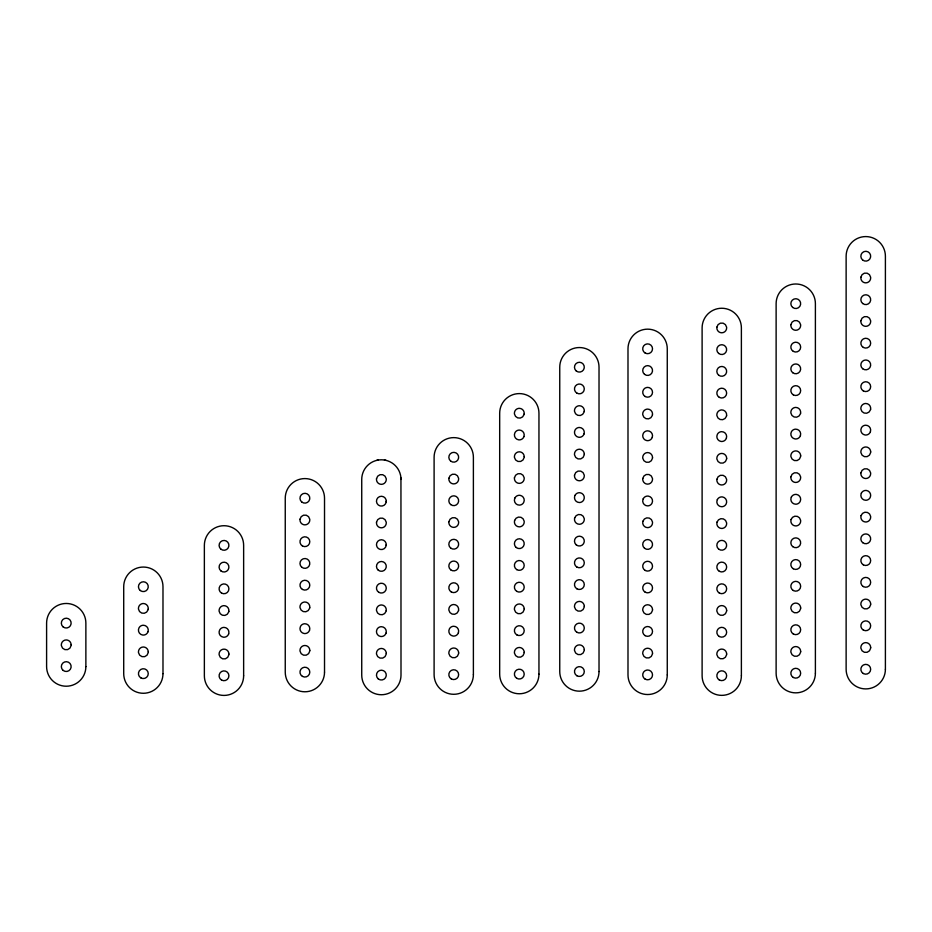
<?xml version="1.0" encoding="UTF-8"?>
<svg xmlns="http://www.w3.org/2000/svg" width="932" height="932" viewBox="0 0 932 932"><rect width="100%" height="100%" fill="white"/><g stroke="black" fill="none" stroke-linecap="round" stroke-linejoin="round"><path stroke-width="1.4" d="M386.221 501.94A4.905 4.905 0 0 0 379.615 496.593A4.905 4.905 0 0 0 378.287 504.993A4.905 4.905 0 0 0 386.221 501.94L386.279 501.171M386.279 544.661L386.221 545.418A4.905 4.905 0 0 1 378.287 548.47A4.905 4.905 0 0 1 379.615 540.071A4.905 4.905 0 0 1 386.221 545.418M376.784 460.338L378.299 460.035M384.45 460.035L385.953 460.338M400.946 477.895L401.005 675.094A19.642 19.642 0 0 1 381.374 694.736A19.642 19.642 0 0 1 361.733 675.094L361.733 479.432A19.642 19.642 0 0 1 381.374 459.802A19.642 19.642 0 0 1 401.005 479.432M71.147 644.851L71.088 645.62A4.905 4.905 0 0 1 61.384 645.62L61.326 644.851A4.905 4.905 0 0 1 66.242 639.934A4.905 4.905 0 0 1 71.147 644.851M148.258 651.911L148.2 652.68A4.905 4.905 0 0 1 138.507 652.68L138.449 651.911A4.905 4.905 0 0 1 143.353 646.994A4.905 4.905 0 0 1 148.258 651.911M228.911 654.054L228.853 654.823A4.905 4.905 0 0 1 219.148 654.823L219.09 654.054A4.905 4.905 0 0 1 224.006 649.138A4.905 4.905 0 0 1 228.911 654.054M300.034 519.194L299.976 519.963A4.905 4.905 0 0 0 304.88 524.867A4.905 4.905 0 0 0 309.797 519.963L309.739 519.194A4.905 4.905 0 0 0 300.034 519.194M309.797 650.396L309.739 651.165A4.905 4.905 0 0 1 300.034 651.165L299.976 650.396A4.905 4.905 0 0 1 304.88 645.492A4.905 4.905 0 0 1 309.797 650.396M376.528 478.664L376.47 479.432A4.905 4.905 0 0 0 381.374 484.349A4.905 4.905 0 0 0 386.279 479.432L386.221 478.664A4.905 4.905 0 0 0 376.528 478.664M376.528 522.141L376.47 522.91A4.905 4.905 0 0 0 381.374 527.827A4.905 4.905 0 0 0 386.279 522.91L386.221 522.141A4.905 4.905 0 0 0 376.528 522.141M386.279 653.355L386.221 654.124A4.905 4.905 0 0 1 376.528 654.124L376.47 653.355A4.905 4.905 0 0 1 381.374 648.451A4.905 4.905 0 0 1 386.279 653.355M448.898 478.233L448.84 479.001A4.905 4.905 0 0 0 453.744 483.906A4.905 4.905 0 0 0 458.649 479.001L458.591 478.233A4.905 4.905 0 0 0 448.898 478.233M448.898 521.71L448.84 522.479A4.905 4.905 0 0 0 453.744 527.384A4.905 4.905 0 0 0 458.649 522.479L458.591 521.71A4.905 4.905 0 0 0 448.898 521.71M458.649 652.924L458.591 653.682A4.905 4.905 0 0 1 448.898 653.682L448.84 652.924A4.905 4.905 0 0 1 453.744 648.008A4.905 4.905 0 0 1 458.649 652.924M514.464 477.685L514.406 478.454A4.905 4.905 0 0 0 519.31 483.37A4.905 4.905 0 0 0 524.215 478.454L524.157 477.685A4.905 4.905 0 0 0 514.464 477.685M524.215 456.715L524.157 457.484A4.905 4.905 0 0 1 514.464 457.484L514.406 456.715A4.905 4.905 0 0 1 519.31 451.81A4.905 4.905 0 0 1 524.215 456.715M524.215 608.899L524.157 609.668A4.905 4.905 0 0 1 514.464 609.668L514.406 608.899A4.905 4.905 0 0 1 519.31 603.983A4.905 4.905 0 0 1 524.215 608.899M524.215 652.377L524.157 653.146A4.905 4.905 0 0 1 514.464 653.146L514.406 652.377A4.905 4.905 0 0 1 519.31 647.472A4.905 4.905 0 0 1 524.215 652.377M574.531 475.11L574.473 475.879A4.905 4.905 0 0 0 579.378 480.784A4.905 4.905 0 0 0 584.294 475.879L584.236 475.11A4.905 4.905 0 0 0 574.531 475.11M584.294 454.14L584.236 454.898A4.905 4.905 0 0 1 574.531 454.898L574.473 454.14A4.905 4.905 0 0 1 579.378 449.224A4.905 4.905 0 0 1 584.294 454.14M584.294 606.313L584.236 607.082A4.905 4.905 0 0 1 574.531 607.082L574.473 606.313A4.905 4.905 0 0 1 579.378 601.408A4.905 4.905 0 0 1 584.294 606.313M584.294 649.79L584.236 650.559A4.905 4.905 0 0 1 574.531 650.559L574.473 649.79A4.905 4.905 0 0 1 579.378 644.886A4.905 4.905 0 0 1 584.294 649.79M642.777 478.466L642.719 479.234A4.905 4.905 0 0 0 647.624 484.139A4.905 4.905 0 0 0 652.528 479.234L652.47 478.466A4.905 4.905 0 0 0 642.777 478.466M652.528 457.495L652.47 458.264A4.905 4.905 0 0 1 642.777 458.264L642.719 457.495A4.905 4.905 0 0 1 647.624 452.579A4.905 4.905 0 0 1 652.528 457.495M652.528 609.679L652.47 610.437A4.905 4.905 0 0 1 642.777 610.437L642.719 609.679A4.905 4.905 0 0 1 647.624 604.763A4.905 4.905 0 0 1 652.528 609.679M652.528 653.157L652.47 653.926A4.905 4.905 0 0 1 642.777 653.926L642.719 653.157A4.905 4.905 0 0 1 647.624 648.241A4.905 4.905 0 0 1 652.528 653.157M716.894 327.12L716.836 327.878A4.905 4.905 0 0 0 721.741 332.794A4.905 4.905 0 0 0 726.657 327.878L726.587 327.12A4.905 4.905 0 0 0 716.894 327.12M716.894 479.293L716.836 480.062A4.905 4.905 0 0 0 721.741 484.978A4.905 4.905 0 0 0 726.657 480.062L726.587 479.293A4.905 4.905 0 0 0 716.894 479.293M726.657 458.323L726.587 459.092A4.905 4.905 0 0 1 716.894 459.092L716.836 458.323A4.905 4.905 0 0 1 721.741 453.418A4.905 4.905 0 0 1 726.657 458.323M726.657 610.507L726.587 611.276A4.905 4.905 0 0 1 716.894 611.276L716.836 610.507A4.905 4.905 0 0 1 721.741 605.59A4.905 4.905 0 0 1 726.657 610.507M726.657 653.984L726.587 654.753A4.905 4.905 0 0 1 716.894 654.753L716.836 653.984A4.905 4.905 0 0 1 721.741 649.08A4.905 4.905 0 0 1 726.657 653.984M790.907 324.604L790.849 325.373A4.905 4.905 0 0 0 795.753 330.278A4.905 4.905 0 0 0 800.67 325.373L800.6 324.604A4.905 4.905 0 0 0 790.907 324.604M790.907 476.788L790.849 477.557A4.905 4.905 0 0 0 795.753 482.461A4.905 4.905 0 0 0 800.67 477.557L800.6 476.788A4.905 4.905 0 0 0 790.907 476.788M800.67 455.818L800.6 456.587A4.905 4.905 0 0 1 790.907 456.587L790.849 455.818A4.905 4.905 0 0 1 795.753 450.902A4.905 4.905 0 0 1 800.67 455.818M800.67 607.99L800.6 608.759A4.905 4.905 0 0 1 790.907 608.759L790.849 607.99A4.905 4.905 0 0 1 795.753 603.086A4.905 4.905 0 0 1 800.67 607.99M800.67 651.48L800.6 652.249A4.905 4.905 0 0 1 790.907 652.249L790.849 651.48A4.905 4.905 0 0 1 795.753 646.563A4.905 4.905 0 0 1 800.67 651.48M860.912 277.177L860.853 277.946A4.905 4.905 0 0 0 865.758 282.862A4.905 4.905 0 0 0 870.674 277.946L870.616 277.177A4.905 4.905 0 0 0 860.912 277.177M860.912 320.666L860.853 321.435A4.905 4.905 0 0 0 865.758 326.34A4.905 4.905 0 0 0 870.674 321.435L870.616 320.666A4.905 4.905 0 0 0 860.912 320.666M860.912 472.839L860.853 473.607A4.905 4.905 0 0 0 865.758 478.524A4.905 4.905 0 0 0 870.674 473.607L870.616 472.839A4.905 4.905 0 0 0 860.912 472.839M870.674 451.869L870.616 452.637A4.905 4.905 0 0 1 860.912 452.637L860.853 451.869A4.905 4.905 0 0 1 865.758 446.964A4.905 4.905 0 0 1 870.674 451.869M870.674 604.053L870.616 604.821A4.905 4.905 0 0 1 860.912 604.821L860.853 604.053A4.905 4.905 0 0 1 865.758 599.136A4.905 4.905 0 0 1 870.674 604.053M870.674 647.53L870.616 648.299A4.905 4.905 0 0 1 860.912 648.299L860.853 647.53A4.905 4.905 0 0 1 865.758 642.626A4.905 4.905 0 0 1 870.674 647.53M148.2 609.19L148.025 609.947A4.905 4.905 0 0 1 138.507 609.19L138.449 608.433A4.905 4.905 0 0 1 142.584 603.575L143.353 603.517A4.905 4.905 0 0 1 148.2 609.19M228.853 611.334L228.666 612.091A4.905 4.905 0 0 1 219.148 611.334L219.09 610.565A4.905 4.905 0 0 1 223.237 605.718L224.006 605.66A4.905 4.905 0 0 1 228.853 611.334M309.739 607.687L309.552 608.433A4.905 4.905 0 0 1 300.034 607.687L299.976 606.918A4.905 4.905 0 0 1 304.112 602.072L304.88 602.014A4.905 4.905 0 0 1 309.739 607.687M386.221 610.646L386.046 611.392A4.905 4.905 0 0 1 376.528 610.646L376.47 609.878A4.905 4.905 0 0 1 380.606 605.031L381.374 604.961A4.905 4.905 0 0 1 386.221 610.646M458.591 610.204L458.416 610.961A4.905 4.905 0 0 1 448.898 610.204L448.84 609.435A4.905 4.905 0 0 1 452.975 604.588L453.744 604.53A4.905 4.905 0 0 1 458.591 610.204M524.157 414.006L523.982 414.752A4.905 4.905 0 0 1 514.464 414.006L514.406 413.237A4.905 4.905 0 0 1 518.542 408.391L519.31 408.333A4.905 4.905 0 0 1 524.157 414.006M514.639 520.417L514.464 521.163A4.905 4.905 0 0 0 519.31 526.848L520.079 526.79A4.905 4.905 0 0 0 524.215 521.932L524.157 521.163A4.905 4.905 0 0 0 514.639 520.417M584.236 411.42L584.049 412.177A4.905 4.905 0 0 1 574.531 411.42L574.473 410.651A4.905 4.905 0 0 1 578.621 405.804L579.378 405.746A4.905 4.905 0 0 1 584.236 411.42M574.718 517.842L574.531 518.588A4.905 4.905 0 0 0 579.378 524.262L580.147 524.203A4.905 4.905 0 0 0 584.294 519.357L584.236 518.588A4.905 4.905 0 0 0 574.718 517.842M652.47 414.787L652.295 415.532A4.905 4.905 0 0 1 642.777 414.787L642.719 414.018A4.905 4.905 0 0 1 646.855 409.16L647.624 409.101A4.905 4.905 0 0 1 652.47 414.787M642.952 521.198L642.777 521.943A4.905 4.905 0 0 0 647.624 527.629L648.392 527.559A4.905 4.905 0 0 0 652.528 522.712L652.47 521.943A4.905 4.905 0 0 0 642.952 521.198M726.587 415.614L726.412 416.359A4.905 4.905 0 0 1 716.894 415.614L716.836 414.845A4.905 4.905 0 0 1 720.972 409.998L721.741 409.929A4.905 4.905 0 0 1 726.587 415.614M717.069 522.025L716.894 522.77A4.905 4.905 0 0 0 721.741 528.456L722.51 528.397A4.905 4.905 0 0 0 726.657 523.539L726.587 522.77A4.905 4.905 0 0 0 717.069 522.025M800.6 413.097L800.425 413.855A4.905 4.905 0 0 1 790.907 413.097L790.849 412.328A4.905 4.905 0 0 1 794.984 407.482L795.753 407.424A4.905 4.905 0 0 1 800.6 413.097M791.082 519.52L790.907 520.266A4.905 4.905 0 0 0 795.753 525.939L796.522 525.881A4.905 4.905 0 0 0 800.67 521.035L800.6 520.266A4.905 4.905 0 0 0 791.082 519.52M870.616 409.16L870.43 409.905A4.905 4.905 0 0 1 860.912 409.16L860.853 408.391A4.905 4.905 0 0 1 865.001 403.544L865.758 403.486A4.905 4.905 0 0 1 870.616 409.16M861.098 515.571L860.912 516.328A4.905 4.905 0 0 0 865.758 522.002L866.527 521.943A4.905 4.905 0 0 0 870.674 517.085L870.616 516.328A4.905 4.905 0 0 0 861.098 515.571M148.025 631.686L147.722 632.397A4.905 4.905 0 0 1 143.353 635.076L142.584 635.018A4.905 4.905 0 0 1 138.973 627.935L139.381 627.283A4.905 4.905 0 0 1 142.584 625.314L143.353 625.256A4.905 4.905 0 0 1 148.025 631.686M228.666 633.83L228.375 634.541A4.905 4.905 0 0 1 224.006 637.22L223.237 637.162A4.905 4.905 0 0 1 219.626 630.079L220.034 629.426A4.905 4.905 0 0 1 223.237 627.457L224.006 627.399A4.905 4.905 0 0 1 228.666 633.83M309.552 630.172L309.261 630.882A4.905 4.905 0 0 1 304.88 633.562L304.112 633.504A4.905 4.905 0 0 1 300.512 626.432L300.908 625.768A4.905 4.905 0 0 1 304.112 623.811L304.88 623.753A4.905 4.905 0 0 1 309.552 630.172M386.046 633.131L385.743 633.842A4.905 4.905 0 0 1 381.374 636.521L380.606 636.463A4.905 4.905 0 0 1 376.994 629.391L377.402 628.727A4.905 4.905 0 0 1 380.606 626.77L381.374 626.712A4.905 4.905 0 0 1 386.046 633.131M523.982 436.491L523.691 437.201A4.905 4.905 0 0 1 519.31 439.881L518.542 439.822A4.905 4.905 0 0 1 514.942 432.751L515.338 432.087A4.905 4.905 0 0 1 518.542 430.13L519.31 430.071A4.905 4.905 0 0 1 523.982 436.491M458.416 632.7L458.113 633.411A4.905 4.905 0 0 1 453.744 636.09L452.975 636.032A4.905 4.905 0 0 1 449.375 628.949L449.772 628.296A4.905 4.905 0 0 1 452.975 626.327L453.744 626.269A4.905 4.905 0 0 1 458.416 632.7M514.942 497.968L514.639 498.678A4.905 4.905 0 0 0 519.31 505.109L520.079 505.039A4.905 4.905 0 0 0 523.283 503.082L523.691 502.43A4.905 4.905 0 0 0 520.079 495.346L519.31 495.288A4.905 4.905 0 0 0 514.942 497.968M584.049 433.916L583.758 434.627A4.905 4.905 0 0 1 579.378 437.306L578.621 437.248A4.905 4.905 0 0 1 575.009 430.165L575.417 429.512A4.905 4.905 0 0 1 578.621 427.543L579.378 427.485A4.905 4.905 0 0 1 584.049 433.916M575.009 495.381L574.718 496.104A4.905 4.905 0 0 0 579.378 502.523L580.147 502.465A4.905 4.905 0 0 0 583.35 500.496L583.758 499.843A4.905 4.905 0 0 0 580.147 492.772L579.378 492.702A4.905 4.905 0 0 0 575.009 495.381M652.295 437.271L651.992 437.982A4.905 4.905 0 0 1 647.624 440.661L646.855 440.603A4.905 4.905 0 0 1 643.255 433.52L643.651 432.867A4.905 4.905 0 0 1 646.855 430.91L647.624 430.84A4.905 4.905 0 0 1 652.295 437.271M643.255 498.748L642.952 499.459A4.905 4.905 0 0 0 647.624 505.878L648.392 505.82A4.905 4.905 0 0 0 651.596 503.863L651.992 503.198A4.905 4.905 0 0 0 648.392 496.127L647.624 496.069A4.905 4.905 0 0 0 643.255 498.748M726.412 438.098L726.121 438.809A4.905 4.905 0 0 1 721.741 441.488L720.972 441.43A4.905 4.905 0 0 1 717.372 434.359L717.768 433.695A4.905 4.905 0 0 1 720.972 431.737L721.741 431.679A4.905 4.905 0 0 1 726.412 438.098M717.372 499.575L717.069 500.286A4.905 4.905 0 0 0 721.741 506.717L722.51 506.647A4.905 4.905 0 0 0 725.713 504.69L726.121 504.037A4.905 4.905 0 0 0 722.51 496.954L721.741 496.896A4.905 4.905 0 0 0 717.372 499.575M800.425 435.594L800.134 436.304A4.905 4.905 0 0 1 795.753 438.984L794.984 438.925A4.905 4.905 0 0 1 791.385 431.842L791.781 431.19A4.905 4.905 0 0 1 794.984 429.221L795.753 429.163A4.905 4.905 0 0 1 800.425 435.594M791.385 497.071L791.082 497.781A4.905 4.905 0 0 0 795.753 504.2L796.522 504.142A4.905 4.905 0 0 0 799.726 502.185L800.134 501.521A4.905 4.905 0 0 0 796.522 494.449L795.753 494.391A4.905 4.905 0 0 0 791.385 497.071M870.43 431.644L870.139 432.355A4.905 4.905 0 0 1 865.758 435.034L865.001 434.976A4.905 4.905 0 0 1 861.389 427.905L861.797 427.24A4.905 4.905 0 0 1 865.001 425.283L865.758 425.225A4.905 4.905 0 0 1 870.43 431.644M861.389 493.121L861.098 493.832A4.905 4.905 0 0 0 865.758 500.263L866.527 500.204A4.905 4.905 0 0 0 869.731 498.236L870.139 497.583A4.905 4.905 0 0 0 866.527 490.5L865.758 490.442A4.905 4.905 0 0 0 861.389 493.121M885.4 669.269L885.4 256.207A19.642 19.642 0 0 0 865.758 236.577A19.642 19.642 0 0 0 846.128 256.207L846.128 669.269A19.642 19.642 0 0 0 865.758 688.911A19.642 19.642 0 0 0 885.4 669.269M815.395 673.219L815.395 303.634A19.642 19.642 0 0 0 795.753 283.992A19.642 19.642 0 0 0 776.123 303.634L776.123 673.219A19.642 19.642 0 0 0 795.753 692.849A19.642 19.642 0 0 0 815.395 673.219M741.383 675.723L741.383 327.878A19.642 19.642 0 0 0 721.741 308.247A19.642 19.642 0 0 0 702.111 327.878L702.111 675.723A19.642 19.642 0 0 0 721.741 695.365A19.642 19.642 0 0 0 741.383 675.723M667.265 674.896L667.265 348.789A19.642 19.642 0 0 0 647.624 329.159A19.642 19.642 0 0 0 627.993 348.789L627.993 674.896A19.642 19.642 0 0 0 647.624 694.526A19.642 19.642 0 0 0 667.265 674.896M599.02 671.541L599.02 367.173A19.642 19.642 0 0 0 579.378 347.543A19.642 19.642 0 0 0 559.748 367.173L559.748 671.541A19.642 19.642 0 0 0 579.378 691.171A19.642 19.642 0 0 0 599.02 671.541M538.952 674.116L538.952 413.237A19.642 19.642 0 0 0 519.31 393.595A19.642 19.642 0 0 0 499.68 413.237L499.68 674.116A19.642 19.642 0 0 0 519.31 693.758A19.642 19.642 0 0 0 538.952 674.116M473.386 674.663L473.386 457.262A19.642 19.642 0 0 0 453.744 437.621A19.642 19.642 0 0 0 434.102 457.262L434.102 674.663A19.642 19.642 0 0 0 453.744 694.293A19.642 19.642 0 0 0 473.386 674.663M324.522 672.135L324.522 498.212A19.642 19.642 0 0 0 304.88 478.582A19.642 19.642 0 0 0 285.25 498.212L285.25 672.135A19.642 19.642 0 0 0 304.88 691.777A19.642 19.642 0 0 0 324.522 672.135M243.636 675.793L243.636 545.348A19.642 19.642 0 0 0 224.006 525.718A19.642 19.642 0 0 0 204.364 545.348L204.364 675.793A19.642 19.642 0 0 0 224.006 695.423A19.642 19.642 0 0 0 243.636 675.793M162.984 673.65L162.984 586.682A19.642 19.642 0 0 0 143.353 567.052A19.642 19.642 0 0 0 123.711 586.682L123.711 673.65A19.642 19.642 0 0 0 143.353 693.28A19.642 19.642 0 0 0 162.984 673.65M85.872 666.59L85.872 623.112A19.642 19.642 0 0 0 66.242 603.47A19.642 19.642 0 0 0 46.6 623.112L46.6 666.59A19.642 19.642 0 0 0 66.242 686.22A19.642 19.642 0 0 0 85.872 666.59M719.294 636.498A4.905 4.905 0 0 0 726.657 632.246A4.905 4.905 0 0 0 719.294 627.993A4.905 4.905 0 0 0 719.294 636.498M719.294 593.02A4.905 4.905 0 0 0 726.657 588.768A4.905 4.905 0 0 0 719.294 584.515A4.905 4.905 0 0 0 719.294 593.02M719.294 679.976A4.905 4.905 0 0 0 726.657 675.723A4.905 4.905 0 0 0 719.294 671.471A4.905 4.905 0 0 0 719.294 679.976M718.654 549.099A4.905 4.905 0 0 0 726.587 546.047A4.905 4.905 0 0 0 719.982 540.7A4.905 4.905 0 0 0 718.654 549.099M719.294 571.281A4.905 4.905 0 0 0 726.657 567.029A4.905 4.905 0 0 0 719.294 562.777A4.905 4.905 0 0 0 719.294 571.281M718.654 353.438A4.905 4.905 0 0 0 726.587 350.385A4.905 4.905 0 0 0 719.982 345.038A4.905 4.905 0 0 0 718.654 353.438M718.654 375.177A4.905 4.905 0 0 0 726.587 372.136A4.905 4.905 0 0 0 719.982 366.777A4.905 4.905 0 0 0 718.654 375.177M719.294 397.358A4.905 4.905 0 0 0 726.657 393.106A4.905 4.905 0 0 0 719.294 388.854A4.905 4.905 0 0 0 719.294 397.358M516.852 634.89A4.905 4.905 0 0 0 524.215 630.638A4.905 4.905 0 0 0 516.852 626.386A4.905 4.905 0 0 0 516.852 634.89M516.852 591.412A4.905 4.905 0 0 0 524.215 587.16A4.905 4.905 0 0 0 516.852 582.908A4.905 4.905 0 0 0 516.852 591.412M516.852 678.368A4.905 4.905 0 0 0 524.215 674.116A4.905 4.905 0 0 0 516.852 669.863A4.905 4.905 0 0 0 516.852 678.368M516.223 547.492A4.905 4.905 0 0 0 524.157 544.439A4.905 4.905 0 0 0 517.551 539.092A4.905 4.905 0 0 0 516.223 547.492M516.852 569.673A4.905 4.905 0 0 0 524.215 565.421A4.905 4.905 0 0 0 516.852 561.169A4.905 4.905 0 0 0 516.852 569.673M576.931 632.304A4.905 4.905 0 0 0 584.294 628.052A4.905 4.905 0 0 0 576.931 623.799A4.905 4.905 0 0 0 576.931 632.304M576.931 588.826A4.905 4.905 0 0 0 584.294 584.574A4.905 4.905 0 0 0 576.931 580.321A4.905 4.905 0 0 0 576.931 588.826M576.931 675.782A4.905 4.905 0 0 0 584.294 671.541A4.905 4.905 0 0 0 576.931 667.289A4.905 4.905 0 0 0 576.931 675.782M576.291 544.905A4.905 4.905 0 0 0 584.236 541.865A4.905 4.905 0 0 0 577.619 536.517A4.905 4.905 0 0 0 576.291 544.905M576.931 567.087A4.905 4.905 0 0 0 584.294 562.835A4.905 4.905 0 0 0 576.931 558.583A4.905 4.905 0 0 0 576.931 567.087M576.291 370.994A4.905 4.905 0 0 0 584.236 367.942A4.905 4.905 0 0 0 577.619 362.595A4.905 4.905 0 0 0 576.291 370.994M576.931 393.164A4.905 4.905 0 0 0 584.294 388.912A4.905 4.905 0 0 0 576.931 384.66A4.905 4.905 0 0 0 576.931 393.164M645.165 635.671A4.905 4.905 0 0 0 652.528 631.418A4.905 4.905 0 0 0 645.165 627.166A4.905 4.905 0 0 0 645.165 635.671M645.165 592.181A4.905 4.905 0 0 0 652.528 587.929A4.905 4.905 0 0 0 645.165 583.688A4.905 4.905 0 0 0 645.165 592.181M645.165 679.148A4.905 4.905 0 0 0 652.528 674.896A4.905 4.905 0 0 0 645.165 670.644A4.905 4.905 0 0 0 645.165 679.148M644.536 548.272A4.905 4.905 0 0 0 652.47 545.22A4.905 4.905 0 0 0 645.864 539.873A4.905 4.905 0 0 0 644.536 548.272M645.165 570.442A4.905 4.905 0 0 0 652.528 566.19A4.905 4.905 0 0 0 645.165 561.938A4.905 4.905 0 0 0 645.165 570.442M645.165 353.042A4.905 4.905 0 0 0 652.528 348.789A4.905 4.905 0 0 0 645.165 344.537A4.905 4.905 0 0 0 645.165 353.042M644.536 374.349A4.905 4.905 0 0 0 652.47 371.297A4.905 4.905 0 0 0 645.864 365.95A4.905 4.905 0 0 0 644.536 374.349M645.165 396.519A4.905 4.905 0 0 0 652.528 392.279A4.905 4.905 0 0 0 645.165 388.027A4.905 4.905 0 0 0 645.165 396.519M793.295 633.981A4.905 4.905 0 0 0 800.67 629.741A4.905 4.905 0 0 0 793.295 625.489A4.905 4.905 0 0 0 793.295 633.981M793.295 590.504A4.905 4.905 0 0 0 800.67 586.251A4.905 4.905 0 0 0 793.295 581.999A4.905 4.905 0 0 0 793.295 590.504M793.295 677.471A4.905 4.905 0 0 0 800.67 673.219A4.905 4.905 0 0 0 793.295 668.966A4.905 4.905 0 0 0 793.295 677.471M792.666 546.595A4.905 4.905 0 0 0 800.6 543.542A4.905 4.905 0 0 0 793.994 538.195A4.905 4.905 0 0 0 792.666 546.595M793.295 568.765A4.905 4.905 0 0 0 800.67 564.512A4.905 4.905 0 0 0 793.295 560.26A4.905 4.905 0 0 0 793.295 568.765M793.295 351.364A4.905 4.905 0 0 0 800.67 347.112A4.905 4.905 0 0 0 793.295 342.86A4.905 4.905 0 0 0 793.295 351.364M792.666 307.443A4.905 4.905 0 0 0 800.6 304.403A4.905 4.905 0 0 0 793.994 299.055A4.905 4.905 0 0 0 792.666 307.443M792.666 372.672A4.905 4.905 0 0 0 800.6 369.62A4.905 4.905 0 0 0 793.994 364.272A4.905 4.905 0 0 0 792.666 372.672M793.295 394.842A4.905 4.905 0 0 0 800.67 390.59A4.905 4.905 0 0 0 793.295 386.337A4.905 4.905 0 0 0 793.295 394.842M863.312 630.044A4.905 4.905 0 0 0 870.674 625.791A4.905 4.905 0 0 0 863.312 621.539A4.905 4.905 0 0 0 863.312 630.044M863.312 586.566A4.905 4.905 0 0 0 870.674 582.314A4.905 4.905 0 0 0 863.312 578.061A4.905 4.905 0 0 0 863.312 586.566M863.312 673.521A4.905 4.905 0 0 0 870.674 669.269A4.905 4.905 0 0 0 863.312 665.017A4.905 4.905 0 0 0 863.312 673.521M862.671 542.645A4.905 4.905 0 0 0 870.616 539.593A4.905 4.905 0 0 0 863.999 534.246A4.905 4.905 0 0 0 862.671 542.645M863.312 564.827A4.905 4.905 0 0 0 870.674 560.575A4.905 4.905 0 0 0 863.312 556.322A4.905 4.905 0 0 0 863.312 564.827M863.312 347.426A4.905 4.905 0 0 0 870.674 343.174A4.905 4.905 0 0 0 863.312 338.922A4.905 4.905 0 0 0 863.312 347.426M862.671 260.028A4.905 4.905 0 0 0 870.616 256.976A4.905 4.905 0 0 0 863.999 251.628A4.905 4.905 0 0 0 862.671 260.028M862.671 303.506A4.905 4.905 0 0 0 870.616 300.453A4.905 4.905 0 0 0 863.999 295.106A4.905 4.905 0 0 0 862.671 303.506M862.671 368.723A4.905 4.905 0 0 0 870.616 365.682A4.905 4.905 0 0 0 863.999 360.323A4.905 4.905 0 0 0 862.671 368.723M863.312 390.904A4.905 4.905 0 0 0 870.674 386.652A4.905 4.905 0 0 0 863.312 382.4A4.905 4.905 0 0 0 863.312 390.904M378.916 592.391A4.905 4.905 0 0 0 386.279 588.139A4.905 4.905 0 0 0 378.916 583.886A4.905 4.905 0 0 0 378.916 592.391M378.287 570.209A4.905 4.905 0 0 0 386.221 567.169A4.905 4.905 0 0 0 379.615 561.81A4.905 4.905 0 0 0 378.287 570.209M378.287 678.915A4.905 4.905 0 0 0 386.221 675.863A4.905 4.905 0 0 0 379.615 670.516A4.905 4.905 0 0 0 378.287 678.915M450.657 548.039A4.905 4.905 0 0 0 458.591 544.987A4.905 4.905 0 0 0 451.985 539.64A4.905 4.905 0 0 0 450.657 548.039M450.657 461.072A4.905 4.905 0 0 0 458.591 458.031A4.905 4.905 0 0 0 451.985 452.672A4.905 4.905 0 0 0 450.657 461.072M450.657 504.55A4.905 4.905 0 0 0 458.591 501.509A4.905 4.905 0 0 0 451.985 496.15A4.905 4.905 0 0 0 450.657 504.55M451.286 678.915A4.905 4.905 0 0 0 458.649 674.663A4.905 4.905 0 0 0 451.286 670.411A4.905 4.905 0 0 0 451.286 678.915M451.286 591.948A4.905 4.905 0 0 0 458.649 587.696A4.905 4.905 0 0 0 451.286 583.444A4.905 4.905 0 0 0 451.286 591.948M450.657 569.778A4.905 4.905 0 0 0 458.591 566.726A4.905 4.905 0 0 0 451.985 561.379A4.905 4.905 0 0 0 450.657 569.778M302.434 589.432A4.905 4.905 0 0 0 309.797 585.18A4.905 4.905 0 0 0 302.434 580.927A4.905 4.905 0 0 0 302.434 589.432M302.434 545.954A4.905 4.905 0 0 0 309.797 541.702A4.905 4.905 0 0 0 302.434 537.449A4.905 4.905 0 0 0 302.434 545.954M301.793 567.25A4.905 4.905 0 0 0 309.739 564.21A4.905 4.905 0 0 0 303.121 558.851A4.905 4.905 0 0 0 301.793 567.25M301.793 502.033A4.905 4.905 0 0 0 309.739 498.981A4.905 4.905 0 0 0 303.121 493.634A4.905 4.905 0 0 0 301.793 502.033M302.434 676.387A4.905 4.905 0 0 0 309.797 672.135A4.905 4.905 0 0 0 302.434 667.883A4.905 4.905 0 0 0 302.434 676.387M221.548 680.045A4.905 4.905 0 0 0 228.911 675.793A4.905 4.905 0 0 0 221.548 671.541A4.905 4.905 0 0 0 221.548 680.045M221.548 593.078A4.905 4.905 0 0 0 228.911 588.826A4.905 4.905 0 0 0 221.548 584.574A4.905 4.905 0 0 0 221.548 593.078M220.907 570.908A4.905 4.905 0 0 0 228.853 567.856A4.905 4.905 0 0 0 222.247 562.509A4.905 4.905 0 0 0 220.907 570.908M220.907 549.169A4.905 4.905 0 0 0 228.853 546.117A4.905 4.905 0 0 0 222.247 540.77A4.905 4.905 0 0 0 220.907 549.169M140.895 677.902A4.905 4.905 0 0 0 148.258 673.65A4.905 4.905 0 0 0 140.895 669.397A4.905 4.905 0 0 0 140.895 677.902M140.266 590.504A4.905 4.905 0 0 0 148.2 587.451A4.905 4.905 0 0 0 141.594 582.104A4.905 4.905 0 0 0 140.266 590.504M63.143 626.921A4.905 4.905 0 0 0 71.088 623.881A4.905 4.905 0 0 0 64.483 618.522A4.905 4.905 0 0 0 63.143 626.921M63.143 670.399A4.905 4.905 0 0 0 71.088 667.359A4.905 4.905 0 0 0 64.483 662.011A4.905 4.905 0 0 0 63.143 670.399"/></g></svg>
